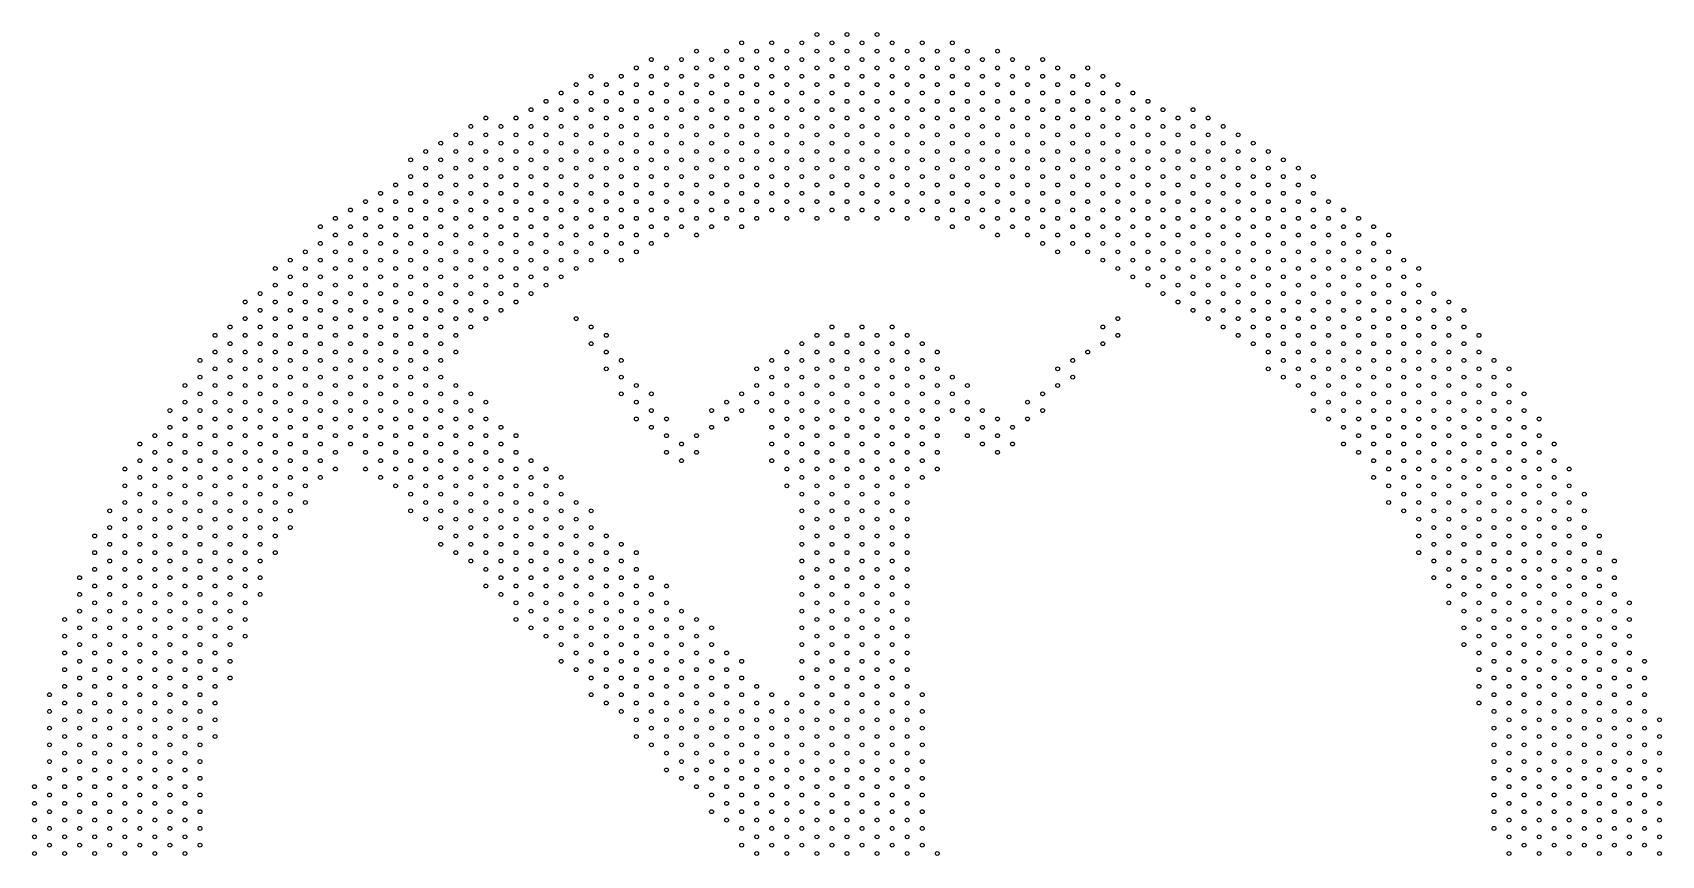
# Model space of a CAD drawing. Extents: x 29 to 876, y -869 to -14.
# Drawn here: x 29 to 876, y -443 to -14 of the extents above; entities that cross this region are included whole.
import ezdxf

# ---------------------------------------------------------------- set-up
doc = ezdxf.new("R2010")
doc.units = 0

msp = doc.modelspace()

# ---------------------------------------------------------------- linework, layer by layer
for centre in [(436.95, -15.45), (452.61, -15.45), (468.27, -15.45), (374.31, -24.15), (389.97, -24.15), (397.8, -19.8), (405.63, -24.15), (413.46, -19.8), (421.29, -24.15), (429.12, -19.8), (436.95, -24.15), (444.78, -19.8), (452.61, -24.15), (460.44, -19.8), (468.27, -24.15), (476.1, -19.8), (483.93, -24.15), (491.76, -19.8), (499.59, -24.15), (507.42, -19.8), (515.25, -24.15), (530.91, -24.15), (342.99, -32.85), (350.82, -28.5), (358.65, -32.85), (366.48, -28.5), (374.31, -32.85), (382.14, -28.5), (389.97, -32.85), (397.8, -28.5), (405.63, -32.85), (413.46, -28.5), (421.29, -32.85), (429.12, -28.5), (436.95, -32.85), (444.78, -28.5), (452.61, -32.85), (460.44, -28.5), (468.27, -32.85), (476.1, -28.5), (483.93, -32.85), (491.76, -28.5), (499.59, -32.85), (507.42, -28.5), (515.25, -32.85), (523.08, -28.5), (530.91, -32.85), (538.74, -28.5), (546.57, -32.85), (554.4, -28.5), (562.23, -32.85), (577.89, -32.85), (311.67, -41.55), (319.5, -37.2), (327.33, -41.55), (335.16, -37.2), (342.99, -41.55), (350.82, -37.2), (358.65, -41.55), (366.48, -37.2), (374.31, -41.55), (382.14, -37.2), (389.97, -41.55), (397.8, -37.2), (405.63, -41.55), (413.46, -37.2), (421.29, -41.55), (429.12, -37.2), (436.95, -41.55), (444.78, -37.2), (452.61, -41.55), (460.44, -37.2), (468.27, -41.55), (476.1, -37.2), (483.93, -41.55), (491.76, -37.2), (499.59, -41.55), (507.42, -37.2), (515.25, -41.55), (523.08, -37.2), (530.91, -41.55), (538.74, -37.2), (546.57, -41.55), (554.4, -37.2), (562.23, -41.55), (570.06, -37.2), (577.89, -41.55), (585.72, -37.2), (593.55, -41.55), (296.01, -50.25), (303.84, -45.9), (311.67, -50.25), (319.5, -45.9), (327.33, -50.25), (335.16, -45.9), (342.99, -50.25), (350.82, -45.9), (358.65, -50.25), (366.48, -45.9), (374.31, -50.25), (382.14, -45.9), (389.97, -50.25), (397.8, -45.9), (405.63, -50.25), (413.46, -45.9), (421.29, -50.25), (429.12, -45.9), (436.95, -50.25), (444.78, -45.9), (452.61, -50.25), (460.44, -45.9), (468.27, -50.25), (476.1, -45.9), (483.93, -50.25), (491.76, -45.9), (499.59, -50.25), (507.42, -45.9), (515.25, -50.25), (523.08, -45.9), (530.91, -50.25), (538.74, -45.9), (546.57, -50.25), (554.4, -45.9), (562.23, -50.25), (570.06, -45.9), (577.89, -50.25), (585.72, -45.9), (593.55, -50.25), (601.38, -45.9), (609.21, -50.25), (264.69, -58.95), (280.35, -58.95), (288.18, -54.6), (296.01, -58.95), (303.84, -54.6), (311.67, -58.95), (319.5, -54.6), (327.33, -58.95), (335.16, -54.6), (342.99, -58.95), (350.82, -54.6), (358.65, -58.95), (366.48, -54.6), (374.31, -58.95), (382.14, -54.6), (389.97, -58.95), (397.8, -54.6), (405.63, -58.95), (413.46, -54.6), (421.29, -58.95), (429.12, -54.6), (436.95, -58.95), (444.78, -54.6), (452.61, -58.95), (460.44, -54.6), (468.27, -58.95), (476.1, -54.6), (483.93, -58.95), (491.76, -54.6), (499.59, -58.95), (507.42, -54.6), (515.25, -58.95), (523.08, -54.6), (530.91, -58.95), (538.74, -54.6), (546.57, -58.95), (554.4, -54.6), (562.23, -58.95), (570.06, -54.6), (577.89, -58.95), (585.72, -54.6), (593.55, -58.95), (601.38, -54.6), (609.21, -58.95), (617.04, -54.6), (624.87, -58.95), (632.7, -54.6), (640.53, -58.95), (249.03, -67.65), (256.86, -63.3), (264.69, -67.65), (272.52, -63.3), (280.35, -67.65), (288.18, -63.3), (296.01, -67.65), (303.84, -63.3), (311.67, -67.65), (319.5, -63.3), (327.33, -67.65), (335.16, -63.3), (342.99, -67.65), (350.82, -63.3), (358.65, -67.65), (366.48, -63.3), (374.31, -67.65), (382.14, -63.3), (389.97, -67.65), (397.8, -63.3), (405.63, -67.65), (413.46, -63.3), (421.29, -67.65), (429.12, -63.3), (436.95, -67.65), (444.78, -63.3), (452.61, -67.65), (460.44, -63.3), (468.27, -67.65), (476.1, -63.3), (483.93, -67.65), (491.76, -63.3), (499.59, -67.65), (507.42, -63.3), (515.25, -67.65), (523.08, -63.3), (530.91, -67.65), (538.74, -63.3), (546.57, -67.65), (554.4, -63.3), (562.23, -67.65), (570.06, -63.3), (577.89, -67.65), (585.72, -63.3), (593.55, -67.65), (601.38, -63.3), (609.21, -67.65), (617.04, -63.3), (624.87, -67.65), (632.7, -63.3), (640.53, -67.65), (648.36, -63.3), (656.19, -67.65), (233.37, -76.35), (241.2, -72), (249.03, -76.35), (256.86, -72), (264.69, -76.35), (272.52, -72), (280.35, -76.35), (288.18, -72), (296.01, -76.35), (303.84, -72), (311.67, -76.35), (319.5, -72), (327.33, -76.35), (335.16, -72), (342.99, -76.35), (350.82, -72), (358.65, -76.35), (366.48, -72), (374.31, -76.35), (382.14, -72), (389.97, -76.35), (397.8, -72), (405.63, -76.35), (413.46, -72), (421.29, -76.35), (429.12, -72), (436.95, -76.35), (444.78, -72), (452.61, -76.35), (460.44, -72), (468.27, -76.35), (476.1, -72), (483.93, -76.35), (491.76, -72), (499.59, -76.35), (507.42, -72), (515.25, -76.35), (523.08, -72), (530.91, -76.35), (538.74, -72), (546.57, -76.35), (554.4, -72), (562.23, -76.35), (570.06, -72), (577.89, -76.35), (585.72, -72), (593.55, -76.35), (601.38, -72), (609.21, -76.35), (617.04, -72), (624.87, -76.35), (632.7, -72), (640.53, -76.35), (648.36, -72), (656.19, -76.35), (664.02, -72), (671.85, -76.35), (225.54, -80.7), (233.37, -85.05), (241.2, -80.7), (249.03, -85.05), (256.86, -80.7), (264.69, -85.05), (272.52, -80.7), (280.35, -85.05), (288.18, -80.7), (296.01, -85.05), (303.84, -80.7), (311.67, -85.05), (319.5, -80.7), (327.33, -85.05), (335.16, -80.7), (342.99, -85.05), (350.82, -80.7), (358.65, -85.05), (366.48, -80.7), (374.31, -85.05), (382.14, -80.7), (389.97, -85.05), (397.8, -80.7), (405.63, -85.05), (413.46, -80.7), (421.29, -85.05), (429.12, -80.7), (436.95, -85.05), (444.78, -80.7), (452.61, -85.05), (460.44, -80.7), (468.27, -85.05), (476.1, -80.7), (483.93, -85.05), (491.76, -80.7), (499.59, -85.05), (507.42, -80.7), (515.25, -85.05), (523.08, -80.7), (530.91, -85.05), (538.74, -80.7), (546.57, -85.05), (554.4, -80.7), (562.23, -85.05), (570.06, -80.7), (577.89, -85.05), (585.72, -80.7), (593.55, -85.05), (601.38, -80.7), (609.21, -85.05), (617.04, -80.7), (624.87, -85.05), (632.7, -80.7), (640.53, -85.05), (648.36, -80.7), (656.19, -85.05), (664.02, -80.7), (671.85, -85.05), (679.68, -80.7), (687.51, -85.05), (217.71, -93.75), (225.54, -89.4), (233.37, -93.75), (241.2, -89.4), (249.03, -93.75), (256.86, -89.4), (264.69, -93.75), (272.52, -89.4), (280.35, -93.75), (288.18, -89.4), (296.01, -93.75), (303.84, -89.4), (311.67, -93.75), (319.5, -89.4), (327.33, -93.75), (335.16, -89.4), (342.99, -93.75), (350.82, -89.4), (358.65, -93.75), (366.48, -89.4), (374.31, -93.75), (382.14, -89.4), (389.97, -93.75), (397.8, -89.4), (405.63, -93.75), (413.46, -89.4), (421.29, -93.75), (429.12, -89.4), (436.95, -93.75), (444.78, -89.4), (452.61, -93.75), (460.44, -89.4), (468.27, -93.75), (476.1, -89.4), (483.93, -93.75), (491.76, -89.4), (499.59, -93.75), (507.42, -89.4), (515.25, -93.75), (523.08, -89.4), (530.91, -93.75), (538.74, -89.4), (546.57, -93.75), (554.4, -89.4), (562.23, -93.75), (570.06, -89.4), (577.89, -93.75), (585.72, -89.4), (593.55, -93.75), (601.38, -89.4), (609.21, -93.75), (617.04, -89.4), (624.87, -93.75), (632.7, -89.4), (640.53, -93.75), (648.36, -89.4), (656.19, -93.75), (664.02, -89.4), (671.85, -93.75), (679.68, -89.4), (687.51, -93.75), (695.34, -89.4), (202.05, -102.45), (209.88, -98.1), (217.71, -102.45), (225.54, -98.1), (233.37, -102.45), (241.2, -98.1), (249.03, -102.45), (256.86, -98.1), (264.69, -102.45), (272.52, -98.1), (280.35, -102.45), (288.18, -98.1), (296.01, -102.45), (303.84, -98.1), (311.67, -102.45), (319.5, -98.1), (327.33, -102.45), (335.16, -98.1), (342.99, -102.45), (350.82, -98.1), (358.65, -102.45), (366.48, -98.1), (374.31, -102.45), (382.14, -98.1), (389.97, -102.45), (397.8, -98.1), (405.63, -102.45), (413.46, -98.1), (421.29, -102.45), (429.12, -98.1), (436.95, -102.45), (444.78, -98.1), (452.61, -102.45), (460.44, -98.1), (468.27, -102.45), (476.1, -98.1), (483.93, -102.45), (491.76, -98.1), (499.59, -102.45), (507.42, -98.1), (515.25, -102.45), (523.08, -98.1), (530.91, -102.45), (538.74, -98.1), (546.57, -102.45), (554.4, -98.1), (562.23, -102.45), (570.06, -98.1), (577.89, -102.45), (585.72, -98.1), (593.55, -102.45), (601.38, -98.1), (609.21, -102.45), (617.04, -98.1), (624.87, -102.45), (632.7, -98.1), (640.53, -102.45), (648.36, -98.1), (656.19, -102.45), (664.02, -98.1), (671.85, -102.45), (679.68, -98.1), (687.51, -102.45), (695.34, -98.1), (703.17, -102.45), (186.39, -111.15), (194.22, -106.8), (202.05, -111.15), (209.88, -106.8), (217.71, -111.15), (225.54, -106.8), (233.37, -111.15), (241.2, -106.8), (249.03, -111.15), (256.86, -106.8), (264.69, -111.15), (272.52, -106.8), (280.35, -111.15), (288.18, -106.8), (296.01, -111.15), (303.84, -106.8), (311.67, -111.15), (319.5, -106.8), (327.33, -111.15), (335.16, -106.8), (342.99, -111.15), (350.82, -106.8), (358.65, -111.15), (366.48, -106.8), (374.31, -111.15), (382.14, -106.8), (389.97, -111.15), (397.8, -106.8), (405.63, -111.15), (413.46, -106.8), (421.29, -111.15), (429.12, -106.8), (436.95, -111.15), (444.78, -106.8), (452.61, -111.15), (460.44, -106.8), (468.27, -111.15), (476.1, -106.8), (483.93, -111.15), (491.76, -106.8), (499.59, -111.15), (507.42, -106.8), (515.25, -111.15), (523.08, -106.8), (530.91, -111.15), (538.74, -106.8), (546.57, -111.15), (554.4, -106.8), (562.23, -111.15), (570.06, -106.8), (577.89, -111.15), (585.72, -106.8), (593.55, -111.15), (601.38, -106.8), (609.21, -111.15), (617.04, -106.8), (624.87, -111.15), (632.7, -106.8), (640.53, -111.15), (648.36, -106.8), (656.19, -111.15), (664.02, -106.8), (671.85, -111.15), (679.68, -106.8), (687.51, -111.15), (695.34, -106.8), (703.17, -111.15), (711, -106.8), (718.83, -111.15), (178.56, -115.5), (194.22, -115.5), (209.88, -115.5), (225.54, -115.5), (241.2, -115.5), (256.86, -115.5), (272.52, -115.5), (288.18, -115.5), (303.84, -115.5), (319.5, -115.5), (335.16, -115.5), (350.82, -115.5), (366.48, -115.5), (382.14, -115.5), (397.8, -115.5), (507.42, -115.5), (523.08, -115.5), (538.74, -115.5), (554.4, -115.5), (570.06, -115.5), (585.72, -115.5), (601.38, -115.5), (617.04, -115.5), (632.7, -115.5), (648.36, -115.5), (664.02, -115.5), (679.68, -115.5), (695.34, -115.5), (711, -115.5), (726.66, -115.5), (178.56, -124.2), (186.39, -119.85), (194.22, -124.2), (202.05, -119.85), (209.88, -124.2), (217.71, -119.85), (225.54, -124.2), (233.37, -119.85), (241.2, -124.2), (249.03, -119.85), (256.86, -124.2), (264.69, -119.85), (272.52, -124.2), (280.35, -119.85), (288.18, -124.2), (296.01, -119.85), (303.84, -124.2), (311.67, -119.85), (319.5, -124.2), (327.33, -119.85), (335.16, -124.2), (342.99, -119.85), (350.82, -124.2), (358.65, -119.85), (374.31, -119.85), (530.91, -119.85), (546.57, -119.85), (554.4, -124.2), (562.23, -119.85), (570.06, -124.2), (577.89, -119.85), (585.72, -124.2), (593.55, -119.85), (601.38, -124.2), (609.21, -119.85), (617.04, -124.2), (624.87, -119.85), (632.7, -124.2), (640.53, -119.85), (648.36, -124.2), (656.19, -119.85), (664.02, -124.2), (671.85, -119.85), (679.68, -124.2), (687.51, -119.85), (695.34, -124.2), (703.17, -119.85), (711, -124.2), (718.83, -119.85), (726.66, -124.2), (734.49, -119.85), (162.9, -132.9), (170.73, -128.55), (178.56, -132.9), (186.39, -128.55), (194.22, -132.9), (202.05, -128.55), (209.88, -132.9), (217.71, -128.55), (225.54, -132.9), (233.37, -128.55), (241.2, -132.9), (249.03, -128.55), (256.86, -132.9), (264.69, -128.55), (272.52, -132.9), (280.35, -128.55), (288.18, -132.9), (296.01, -128.55), (303.84, -132.9), (311.67, -128.55), (319.5, -132.9), (327.33, -128.55), (335.16, -132.9), (342.99, -128.55), (562.23, -128.55), (577.89, -128.55), (585.72, -132.9), (593.55, -128.55), (601.38, -132.9), (609.21, -128.55), (617.04, -132.9), (624.87, -128.55), (632.7, -132.9), (640.53, -128.55), (648.36, -132.9), (656.19, -128.55), (664.02, -132.9), (671.85, -128.55), (679.68, -132.9), (687.51, -128.55), (695.34, -132.9), (703.17, -128.55), (711, -132.9), (718.83, -128.55), (726.66, -132.9), (734.49, -128.55), (742.32, -132.9), (155.07, -137.25), (162.9, -141.6), (170.73, -137.25), (178.56, -141.6), (186.39, -137.25), (194.22, -141.6), (202.05, -137.25), (209.88, -141.6), (217.71, -137.25), (225.54, -141.6), (233.37, -137.25), (241.2, -141.6), (249.03, -137.25), (256.86, -141.6), (264.69, -137.25), (272.52, -141.6), (280.35, -137.25), (288.18, -141.6), (296.01, -137.25), (303.84, -141.6), (311.67, -137.25), (593.55, -137.25), (601.38, -141.6), (609.21, -137.25), (617.04, -141.6), (624.87, -137.25), (632.7, -141.6), (640.53, -137.25), (648.36, -141.6), (656.19, -137.25), (664.02, -141.6), (671.85, -137.25), (679.68, -141.6), (687.51, -137.25), (695.34, -141.6), (703.17, -137.25), (711, -141.6), (718.83, -137.25), (726.66, -141.6), (734.49, -137.25), (742.32, -141.6), (750.15, -137.25), (147.24, -150.3), (155.07, -145.95), (162.9, -150.3), (170.73, -145.95), (178.56, -150.3), (186.39, -145.95), (194.22, -150.3), (202.05, -145.95), (209.88, -150.3), (217.71, -145.95), (225.54, -150.3), (233.37, -145.95), (241.2, -150.3), (249.03, -145.95), (256.86, -150.3), (264.69, -145.95), (272.52, -150.3), (280.35, -145.95), (288.18, -150.3), (296.01, -145.95), (609.21, -145.95), (617.04, -150.3), (624.87, -145.95), (632.7, -150.3), (640.53, -145.95), (648.36, -150.3), (656.19, -145.95), (664.02, -150.3), (671.85, -145.95), (679.68, -150.3), (687.51, -145.95), (695.34, -150.3), (703.17, -145.95), (711, -150.3), (718.83, -145.95), (726.66, -150.3), (734.49, -145.95), (742.32, -150.3), (750.15, -145.95), (757.98, -150.3), (139.41, -154.65), (147.24, -159), (155.07, -154.65), (162.9, -159), (170.73, -154.65), (178.56, -159), (186.39, -154.65), (194.22, -159), (202.05, -154.65), (209.88, -159), (217.71, -154.65), (225.54, -159), (233.37, -154.65), (241.2, -159), (249.03, -154.65), (256.86, -159), (264.69, -154.65), (272.52, -159), (280.35, -154.65), (624.87, -154.65), (632.7, -159), (640.53, -154.65), (648.36, -159), (656.19, -154.65), (664.02, -159), (671.85, -154.65), (679.68, -159), (687.51, -154.65), (695.34, -159), (703.17, -154.65), (711, -159), (718.83, -154.65), (726.66, -159), (734.49, -154.65), (742.32, -159), (750.15, -154.65), (757.98, -159), (765.81, -154.65), (773.64, -159), (131.58, -167.7), (139.41, -163.35), (147.24, -167.7), (155.07, -163.35), (162.9, -167.7), (170.73, -163.35), (178.56, -167.7), (186.39, -163.35), (194.22, -167.7), (202.05, -163.35), (209.88, -167.7), (217.71, -163.35), (225.54, -167.7), (233.37, -163.35), (241.2, -167.7), (249.03, -163.35), (256.86, -167.7), (264.69, -163.35), (311.67, -163.35), (319.5, -167.7), (444.78, -167.7), (460.44, -167.7), (476.1, -167.7), (585.72, -167.7), (593.55, -163.35), (640.53, -163.35), (648.36, -167.7), (656.19, -163.35), (664.02, -167.7), (671.85, -163.35), (679.68, -167.7), (687.51, -163.35), (695.34, -167.7), (703.17, -163.35), (711, -167.7), (718.83, -163.35), (726.66, -167.7), (734.49, -163.35), (742.32, -167.7), (750.15, -163.35), (757.98, -167.7), (765.81, -163.35), (773.64, -167.7), (123.75, -172.05), (131.58, -176.4), (139.41, -172.05), (147.24, -176.4), (155.07, -172.05), (162.9, -176.4), (170.73, -172.05), (178.56, -176.4), (186.39, -172.05), (194.22, -176.4), (202.05, -172.05), (209.88, -176.4), (217.71, -172.05), (225.54, -176.4), (233.37, -172.05), (241.2, -176.4), (249.03, -172.05), (319.5, -176.4), (327.33, -172.05), (429.12, -176.4), (436.95, -172.05), (444.78, -176.4), (452.61, -172.05), (460.44, -176.4), (468.27, -172.05), (476.1, -176.4), (483.93, -172.05), (491.76, -176.4), (585.72, -176.4), (593.55, -172.05), (656.19, -172.05), (664.02, -176.4), (671.85, -172.05), (679.68, -176.4), (687.51, -172.05), (695.34, -176.4), (703.17, -172.05), (711, -176.4), (718.83, -172.05), (726.66, -176.4), (734.49, -172.05), (742.32, -176.4), (750.15, -172.05), (757.98, -176.4), (765.81, -172.05), (773.64, -176.4), (781.47, -172.05), (115.92, -185.1), (123.75, -180.75), (131.58, -185.1), (139.41, -180.75), (147.24, -185.1), (155.07, -180.75), (162.9, -185.1), (170.73, -180.75), (178.56, -185.1), (186.39, -180.75), (194.22, -185.1), (202.05, -180.75), (209.88, -185.1), (217.71, -180.75), (225.54, -185.1), (233.37, -180.75), (241.2, -185.1), (249.03, -180.75), (327.33, -180.75), (335.16, -185.1), (413.46, -185.1), (421.29, -180.75), (429.12, -185.1), (436.95, -180.75), (444.78, -185.1), (452.61, -180.75), (460.44, -185.1), (468.27, -180.75), (476.1, -185.1), (483.93, -180.75), (491.76, -185.1), (499.59, -180.75), (570.06, -185.1), (577.89, -180.75), (671.85, -180.75), (679.68, -185.1), (687.51, -180.75), (695.34, -185.1), (703.17, -180.75), (711, -185.1), (718.83, -180.75), (726.66, -185.1), (734.49, -180.75), (742.32, -185.1), (750.15, -180.75), (757.98, -185.1), (765.81, -180.75), (773.64, -185.1), (781.47, -180.75), (789.3, -185.1), (115.92, -193.8), (123.75, -189.45), (131.58, -193.8), (139.41, -189.45), (147.24, -193.8), (155.07, -189.45), (162.9, -193.8), (170.73, -189.45), (178.56, -193.8), (186.39, -189.45), (194.22, -193.8), (202.05, -189.45), (209.88, -193.8), (217.71, -189.45), (225.54, -193.8), (233.37, -189.45), (241.2, -193.8), (327.33, -189.45), (335.16, -193.8), (405.63, -189.45), (413.46, -193.8), (421.29, -189.45), (429.12, -193.8), (436.95, -189.45), (444.78, -193.8), (452.61, -189.45), (460.44, -193.8), (468.27, -189.45), (476.1, -193.8), (483.93, -189.45), (491.76, -193.8), (499.59, -189.45), (507.42, -193.8), (562.23, -189.45), (570.06, -193.8), (671.85, -189.45), (679.68, -193.8), (687.51, -189.45), (695.34, -193.8), (703.17, -189.45), (711, -193.8), (718.83, -189.45), (726.66, -193.8), (734.49, -189.45), (742.32, -193.8), (750.15, -189.45), (757.98, -193.8), (765.81, -189.45), (773.64, -193.8), (781.47, -189.45), (789.3, -193.8), (797.13, -189.45), (108.09, -198.15), (115.92, -202.5), (123.75, -198.15), (131.58, -202.5), (139.41, -198.15), (147.24, -202.5), (155.07, -198.15), (162.9, -202.5), (170.73, -198.15), (178.56, -202.5), (186.39, -198.15), (194.22, -202.5), (202.05, -198.15), (209.88, -202.5), (217.71, -198.15), (225.54, -202.5), (233.37, -198.15), (241.2, -202.5), (249.03, -198.15), (256.86, -202.5), (335.16, -202.5), (342.99, -198.15), (350.82, -202.5), (397.8, -202.5), (405.63, -198.15), (413.46, -202.5), (421.29, -198.15), (429.12, -202.5), (436.95, -198.15), (444.78, -202.5), (452.61, -198.15), (460.44, -202.5), (468.27, -198.15), (476.1, -202.5), (483.93, -198.15), (491.76, -202.5), (499.59, -198.15), (507.42, -202.5), (515.25, -198.15), (554.4, -202.5), (562.23, -198.15), (687.51, -198.15), (695.34, -202.5), (703.17, -198.15), (711, -202.5), (718.83, -198.15), (726.66, -202.5), (734.49, -198.15), (742.32, -202.5), (750.15, -198.15), (757.98, -202.5), (765.81, -198.15), (773.64, -202.5), (781.47, -198.15), (789.3, -202.5), (797.13, -198.15), (804.96, -202.5), (100.26, -211.2), (108.09, -206.85), (115.92, -211.2), (123.75, -206.85), (131.58, -211.2), (139.41, -206.85), (147.24, -211.2), (155.07, -206.85), (162.9, -211.2), (170.73, -206.85), (178.56, -211.2), (186.39, -206.85), (194.22, -211.2), (202.05, -206.85), (209.88, -211.2), (217.71, -206.85), (225.54, -211.2), (233.37, -206.85), (241.2, -211.2), (249.03, -206.85), (256.86, -211.2), (264.69, -206.85), (342.99, -206.85), (350.82, -211.2), (382.14, -211.2), (389.97, -206.85), (397.8, -211.2), (405.63, -206.85), (413.46, -211.2), (421.29, -206.85), (429.12, -211.2), (436.95, -206.85), (444.78, -211.2), (452.61, -206.85), (460.44, -211.2), (468.27, -206.85), (476.1, -211.2), (483.93, -206.85), (491.76, -211.2), (499.59, -206.85), (507.42, -211.2), (515.25, -206.85), (523.08, -211.2), (546.57, -206.85), (554.4, -211.2), (695.34, -211.2), (703.17, -206.85), (711, -211.2), (718.83, -206.85), (726.66, -211.2), (734.49, -206.85), (742.32, -211.2), (750.15, -206.85), (757.98, -211.2), (765.81, -206.85), (773.64, -211.2), (781.47, -206.85), (789.3, -211.2), (797.13, -206.85), (804.96, -211.2), (100.26, -219.9), (108.09, -215.55), (115.92, -219.9), (123.75, -215.55), (131.58, -219.9), (139.41, -215.55), (147.24, -219.9), (155.07, -215.55), (162.9, -219.9), (170.73, -215.55), (178.56, -219.9), (186.39, -215.55), (194.22, -219.9), (202.05, -215.55), (209.88, -219.9), (217.71, -215.55), (225.54, -219.9), (233.37, -215.55), (241.2, -219.9), (249.03, -215.55), (256.86, -219.9), (264.69, -215.55), (272.52, -219.9), (342.99, -215.55), (350.82, -219.9), (358.65, -215.55), (382.14, -219.9), (389.97, -215.55), (413.46, -219.9), (421.29, -215.55), (429.12, -219.9), (436.95, -215.55), (444.78, -219.9), (452.61, -215.55), (460.44, -219.9), (468.27, -215.55), (476.1, -219.9), (483.93, -215.55), (491.76, -219.9), (499.59, -215.55), (515.25, -215.55), (523.08, -219.9), (530.91, -215.55), (538.74, -219.9), (546.57, -215.55), (703.17, -215.55), (711, -219.9), (718.83, -215.55), (726.66, -219.9), (734.49, -215.55), (742.32, -219.9), (750.15, -215.55), (757.98, -219.9), (765.81, -215.55), (773.64, -219.9), (781.47, -215.55), (789.3, -219.9), (797.13, -215.55), (804.96, -219.9), (812.79, -215.55), (84.6, -228.6), (92.43, -224.25), (100.26, -228.6), (108.09, -224.25), (115.92, -228.6), (123.75, -224.25), (131.58, -228.6), (139.41, -224.25), (147.24, -228.6), (155.07, -224.25), (162.9, -228.6), (170.73, -224.25), (178.56, -228.6), (186.39, -224.25), (194.22, -228.6), (202.05, -224.25), (209.88, -228.6), (217.71, -224.25), (225.54, -228.6), (233.37, -224.25), (241.2, -228.6), (249.03, -224.25), (256.86, -228.6), (264.69, -224.25), (272.52, -228.6), (280.35, -224.25), (358.65, -224.25), (366.48, -228.6), (374.31, -224.25), (413.46, -228.6), (421.29, -224.25), (429.12, -228.6), (436.95, -224.25), (444.78, -228.6), (452.61, -224.25), (460.44, -228.6), (468.27, -224.25), (476.1, -228.6), (483.93, -224.25), (491.76, -228.6), (499.59, -224.25), (515.25, -224.25), (523.08, -228.6), (530.91, -224.25), (538.74, -228.6), (711, -228.6), (718.83, -224.25), (726.66, -228.6), (734.49, -224.25), (742.32, -228.6), (750.15, -224.25), (757.98, -228.6), (765.81, -224.25), (773.64, -228.6), (781.47, -224.25), (789.3, -228.6), (797.13, -224.25), (804.96, -228.6), (812.79, -224.25), (820.62, -228.6), (84.6, -237.3), (92.43, -232.95), (100.26, -237.3), (108.09, -232.95), (115.92, -237.3), (123.75, -232.95), (131.58, -237.3), (139.41, -232.95), (147.24, -237.3), (155.07, -232.95), (162.9, -237.3), (170.73, -232.95), (178.56, -237.3), (186.39, -232.95), (202.05, -232.95), (209.88, -237.3), (217.71, -232.95), (225.54, -237.3), (233.37, -232.95), (241.2, -237.3), (249.03, -232.95), (256.86, -237.3), (264.69, -232.95), (272.52, -237.3), (280.35, -232.95), (288.18, -237.3), (358.65, -232.95), (366.48, -237.3), (374.31, -232.95), (413.46, -237.3), (421.29, -232.95), (429.12, -237.3), (436.95, -232.95), (444.78, -237.3), (452.61, -232.95), (460.44, -237.3), (468.27, -232.95), (476.1, -237.3), (483.93, -232.95), (491.76, -237.3), (499.59, -232.95), (530.91, -232.95), (718.83, -232.95), (726.66, -237.3), (734.49, -232.95), (742.32, -237.3), (750.15, -232.95), (757.98, -237.3), (765.81, -232.95), (773.64, -237.3), (781.47, -232.95), (789.3, -237.3), (797.13, -232.95), (804.96, -237.3), (812.79, -232.95), (820.62, -237.3), (76.77, -241.65), (84.6, -246), (92.43, -241.65), (100.26, -246), (108.09, -241.65), (115.92, -246), (123.75, -241.65), (131.58, -246), (139.41, -241.65), (147.24, -246), (155.07, -241.65), (162.9, -246), (170.73, -241.65), (178.56, -246), (186.39, -241.65), (202.05, -241.65), (209.88, -246), (217.71, -241.65), (225.54, -246), (233.37, -241.65), (241.2, -246), (249.03, -241.65), (256.86, -246), (264.69, -241.65), (272.52, -246), (280.35, -241.65), (288.18, -246), (296.01, -241.65), (303.84, -246), (421.29, -241.65), (429.12, -246), (436.95, -241.65), (444.78, -246), (452.61, -241.65), (460.44, -246), (468.27, -241.65), (476.1, -246), (483.93, -241.65), (491.76, -246), (499.59, -241.65), (726.66, -246), (734.49, -241.65), (742.32, -246), (750.15, -241.65), (757.98, -246), (765.81, -241.65), (773.64, -246), (781.47, -241.65), (789.3, -246), (797.13, -241.65), (804.96, -246), (812.79, -241.65), (820.62, -246), (828.45, -241.65), (76.77, -250.35), (84.6, -254.7), (92.43, -250.35), (100.26, -254.7), (108.09, -250.35), (115.92, -254.7), (123.75, -250.35), (131.58, -254.7), (139.41, -250.35), (147.24, -254.7), (155.07, -250.35), (162.9, -254.7), (170.73, -250.35), (217.71, -250.35), (225.54, -254.7), (233.37, -250.35), (241.2, -254.7), (249.03, -250.35), (256.86, -254.7), (264.69, -250.35), (272.52, -254.7), (280.35, -250.35), (288.18, -254.7), (296.01, -250.35), (303.84, -254.7), (421.29, -250.35), (429.12, -254.7), (436.95, -250.35), (444.78, -254.7), (452.61, -250.35), (460.44, -254.7), (468.27, -250.35), (476.1, -254.7), (483.93, -250.35), (734.49, -250.35), (742.32, -254.7), (750.15, -250.35), (757.98, -254.7), (765.81, -250.35), (773.64, -254.7), (781.47, -250.35), (789.3, -254.7), (797.13, -250.35), (804.96, -254.7), (812.79, -250.35), (820.62, -254.7), (828.45, -250.35), (836.28, -254.7), (68.94, -263.4), (76.77, -259.05), (84.6, -263.4), (92.43, -259.05), (100.26, -263.4), (108.09, -259.05), (115.92, -263.4), (123.75, -259.05), (131.58, -263.4), (139.41, -259.05), (147.24, -263.4), (155.07, -259.05), (162.9, -263.4), (170.73, -259.05), (225.54, -263.4), (233.37, -259.05), (241.2, -263.4), (249.03, -259.05), (256.86, -263.4), (264.69, -259.05), (272.52, -263.4), (280.35, -259.05), (288.18, -263.4), (296.01, -259.05), (303.84, -263.4), (311.67, -259.05), (319.5, -263.4), (429.12, -263.4), (436.95, -259.05), (444.78, -263.4), (452.61, -259.05), (460.44, -263.4), (468.27, -259.05), (476.1, -263.4), (483.93, -259.05), (734.49, -259.05), (742.32, -263.4), (750.15, -259.05), (757.98, -263.4), (765.81, -259.05), (773.64, -263.4), (781.47, -259.05), (789.3, -263.4), (797.13, -259.05), (804.96, -263.4), (812.79, -259.05), (820.62, -263.4), (828.45, -259.05), (836.28, -263.4), (68.94, -272.1), (76.77, -267.75), (84.6, -272.1), (92.43, -267.75), (100.26, -272.1), (108.09, -267.75), (115.92, -272.1), (123.75, -267.75), (131.58, -272.1), (139.41, -267.75), (147.24, -272.1), (155.07, -267.75), (162.9, -272.1), (233.37, -267.75), (241.2, -272.1), (249.03, -267.75), (256.86, -272.1), (264.69, -267.75), (272.52, -272.1), (280.35, -267.75), (288.18, -272.1), (296.01, -267.75), (303.84, -272.1), (311.67, -267.75), (319.5, -272.1), (429.12, -272.1), (436.95, -267.75), (444.78, -272.1), (452.61, -267.75), (460.44, -272.1), (468.27, -267.75), (476.1, -272.1), (483.93, -267.75), (750.15, -267.75), (757.98, -272.1), (765.81, -267.75), (773.64, -272.1), (781.47, -267.75), (789.3, -272.1), (797.13, -267.75), (804.96, -272.1), (812.79, -267.75), (820.62, -272.1), (828.45, -267.75), (836.28, -272.1), (61.11, -276.45), (76.77, -276.45), (92.43, -276.45), (108.09, -276.45), (123.75, -276.45), (139.41, -276.45), (155.07, -276.45), (249.03, -276.45), (264.69, -276.45), (280.35, -276.45), (296.01, -276.45), (311.67, -276.45), (327.33, -276.45), (436.95, -276.45), (452.61, -276.45), (468.27, -276.45), (483.93, -276.45), (750.15, -276.45), (765.81, -276.45), (781.47, -276.45), (797.13, -276.45), (812.79, -276.45), (828.45, -276.45), (844.11, -276.45), (61.11, -285.15), (68.94, -280.8), (76.77, -285.15), (84.6, -280.8), (92.43, -285.15), (100.26, -280.8), (108.09, -285.15), (115.92, -280.8), (123.75, -285.15), (131.58, -280.8), (139.41, -285.15), (147.24, -280.8), (155.07, -285.15), (241.2, -280.8), (249.03, -285.15), (256.86, -280.8), (264.69, -285.15), (272.52, -280.8), (280.35, -285.15), (288.18, -280.8), (296.01, -285.15), (303.84, -280.8), (311.67, -285.15), (319.5, -280.8), (327.33, -285.15), (335.16, -280.8), (342.99, -285.15), (429.12, -280.8), (436.95, -285.15), (444.78, -280.8), (452.61, -285.15), (460.44, -280.8), (468.27, -285.15), (476.1, -280.8), (483.93, -285.15), (750.15, -285.15), (757.98, -280.8), (765.81, -285.15), (773.64, -280.8), (781.47, -285.15), (789.3, -280.8), (797.13, -285.15), (804.96, -280.8), (812.79, -285.15), (820.62, -280.8), (828.45, -285.15), (836.28, -280.8), (844.11, -285.15), (61.11, -293.85), (68.94, -289.5), (76.77, -293.85), (84.6, -289.5), (92.43, -293.85), (100.26, -289.5), (108.09, -293.85), (115.92, -289.5), (123.75, -293.85), (131.58, -289.5), (139.41, -293.85), (147.24, -289.5), (256.86, -289.5), (264.69, -293.85), (272.52, -289.5), (280.35, -293.85), (288.18, -289.5), (296.01, -293.85), (303.84, -289.5), (311.67, -293.85), (319.5, -289.5), (327.33, -293.85), (335.16, -289.5), (342.99, -293.85), (429.12, -289.5), (436.95, -293.85), (444.78, -289.5), (452.61, -293.85), (460.44, -289.5), (468.27, -293.85), (476.1, -289.5), (483.93, -293.85), (757.98, -289.5), (765.81, -293.85), (773.64, -289.5), (781.47, -293.85), (789.3, -289.5), (797.13, -293.85), (804.96, -289.5), (812.79, -293.85), (820.62, -289.5), (828.45, -293.85), (836.28, -289.5), (844.11, -293.85), (851.94, -289.5), (53.28, -298.2), (61.11, -302.55), (68.94, -298.2), (76.77, -302.55), (84.6, -298.2), (92.43, -302.55), (100.26, -298.2), (108.09, -302.55), (115.92, -298.2), (123.75, -302.55), (131.58, -298.2), (139.41, -302.55), (147.24, -298.2), (264.69, -302.55), (272.52, -298.2), (280.35, -302.55), (288.18, -298.2), (296.01, -302.55), (303.84, -298.2), (311.67, -302.55), (319.5, -298.2), (327.33, -302.55), (335.16, -298.2), (342.99, -302.55), (350.82, -298.2), (358.65, -302.55), (429.12, -298.2), (436.95, -302.55), (444.78, -298.2), (452.61, -302.55), (460.44, -298.2), (468.27, -302.55), (476.1, -298.2), (483.93, -302.55), (757.98, -298.2), (765.81, -302.55), (773.64, -298.2), (781.47, -302.55), (789.3, -298.2), (797.13, -302.55), (804.96, -298.2), (812.79, -302.55), (820.62, -298.2), (828.45, -302.55), (836.28, -298.2), (844.11, -302.55), (851.94, -298.2), (53.28, -306.9), (61.11, -311.25), (68.94, -306.9), (76.77, -311.25), (84.6, -306.9), (92.43, -311.25), (100.26, -306.9), (108.09, -311.25), (115.92, -306.9), (123.75, -311.25), (131.58, -306.9), (139.41, -311.25), (147.24, -306.9), (272.52, -306.9), (280.35, -311.25), (288.18, -306.9), (296.01, -311.25), (303.84, -306.9), (311.67, -311.25), (319.5, -306.9), (327.33, -311.25), (335.16, -306.9), (342.99, -311.25), (350.82, -306.9), (358.65, -311.25), (429.12, -306.9), (436.95, -311.25), (444.78, -306.9), (452.61, -311.25), (460.44, -306.9), (468.27, -311.25), (476.1, -306.9), (483.93, -311.25), (765.81, -311.25), (773.64, -306.9), (781.47, -311.25), (789.3, -306.9), (797.13, -311.25), (804.96, -306.9), (812.79, -311.25), (820.62, -306.9), (828.45, -311.25), (836.28, -306.9), (844.11, -311.25), (851.94, -306.9), (859.77, -311.25), (45.45, -319.95), (53.28, -315.6), (61.11, -319.95), (68.94, -315.6), (76.77, -319.95), (84.6, -315.6), (92.43, -319.95), (100.26, -315.6), (108.09, -319.95), (115.92, -315.6), (123.75, -319.95), (131.58, -315.6), (139.41, -319.95), (280.35, -319.95), (288.18, -315.6), (296.01, -319.95), (303.84, -315.6), (311.67, -319.95), (319.5, -315.6), (327.33, -319.95), (335.16, -315.6), (342.99, -319.95), (350.82, -315.6), (358.65, -319.95), (366.48, -315.6), (374.31, -319.95), (429.12, -315.6), (436.95, -319.95), (444.78, -315.6), (452.61, -319.95), (460.44, -315.6), (468.27, -319.95), (476.1, -315.6), (483.93, -319.95), (773.64, -315.6), (781.47, -319.95), (789.3, -315.6), (797.13, -319.95), (804.96, -315.6), (812.79, -319.95), (820.62, -315.6), (828.45, -319.95), (836.28, -315.6), (844.11, -319.95), (851.94, -315.6), (859.77, -319.95), (45.45, -328.65), (53.28, -324.3), (61.11, -328.65), (68.94, -324.3), (76.77, -328.65), (84.6, -324.3), (92.43, -328.65), (100.26, -324.3), (108.09, -328.65), (115.92, -324.3), (123.75, -328.65), (131.58, -324.3), (139.41, -328.65), (288.18, -324.3), (296.01, -328.65), (303.84, -324.3), (311.67, -328.65), (319.5, -324.3), (327.33, -328.65), (335.16, -324.3), (342.99, -328.65), (350.82, -324.3), (358.65, -328.65), (366.48, -324.3), (374.31, -328.65), (382.14, -324.3), (429.12, -324.3), (436.95, -328.65), (444.78, -324.3), (452.61, -328.65), (460.44, -324.3), (468.27, -328.65), (476.1, -324.3), (483.93, -328.65), (773.64, -324.3), (781.47, -328.65), (789.3, -324.3), (797.13, -328.65), (804.96, -324.3), (812.79, -328.65), (820.62, -324.3), (828.45, -328.65), (836.28, -324.3), (844.11, -328.65), (851.94, -324.3), (859.77, -328.65), (45.45, -337.35), (53.28, -333), (61.11, -337.35), (68.94, -333), (76.77, -337.35), (84.6, -333), (92.43, -337.35), (100.26, -333), (108.09, -337.35), (115.92, -333), (123.75, -337.35), (131.58, -333), (303.84, -333), (311.67, -337.35), (319.5, -333), (327.33, -337.35), (335.16, -333), (342.99, -337.35), (350.82, -333), (358.65, -337.35), (366.48, -333), (374.31, -337.35), (382.14, -333), (389.97, -337.35), (429.12, -333), (436.95, -337.35), (444.78, -333), (452.61, -337.35), (460.44, -333), (468.27, -337.35), (476.1, -333), (483.93, -337.35), (773.64, -333), (781.47, -337.35), (789.3, -333), (797.13, -337.35), (804.96, -333), (812.79, -337.35), (820.62, -333), (828.45, -337.35), (836.28, -333), (844.11, -337.35), (851.94, -333), (859.77, -337.35), (45.45, -346.05), (53.28, -341.7), (61.11, -346.05), (68.94, -341.7), (76.77, -346.05), (84.6, -341.7), (92.43, -346.05), (100.26, -341.7), (108.09, -346.05), (115.92, -341.7), (123.75, -346.05), (131.58, -341.7), (303.84, -341.7), (311.67, -346.05), (319.5, -341.7), (327.33, -346.05), (335.16, -341.7), (342.99, -346.05), (350.82, -341.7), (358.65, -346.05), (366.48, -341.7), (374.31, -346.05), (382.14, -341.7), (389.97, -346.05), (397.8, -341.7), (429.12, -341.7), (436.95, -346.05), (444.78, -341.7), (452.61, -346.05), (460.44, -341.7), (468.27, -346.05), (476.1, -341.7), (483.93, -346.05), (781.47, -346.05), (789.3, -341.7), (797.13, -346.05), (804.96, -341.7), (812.79, -346.05), (820.62, -341.7), (828.45, -346.05), (836.28, -341.7), (844.11, -346.05), (851.94, -341.7), (859.77, -346.05), (867.6, -341.7), (45.45, -354.75), (53.28, -350.4), (61.11, -354.75), (68.94, -350.4), (76.77, -354.75), (84.6, -350.4), (92.43, -354.75), (100.26, -350.4), (108.09, -354.75), (115.92, -350.4), (123.75, -354.75), (131.58, -350.4), (319.5, -350.4), (327.33, -354.75), (335.16, -350.4), (342.99, -354.75), (350.82, -350.4), (358.65, -354.75), (366.48, -350.4), (374.31, -354.75), (382.14, -350.4), (389.97, -354.75), (397.8, -350.4), (405.63, -354.75), (429.12, -350.4), (436.95, -354.75), (444.78, -350.4), (452.61, -354.75), (460.44, -350.4), (468.27, -354.75), (476.1, -350.4), (483.93, -354.75), (781.47, -354.75), (789.3, -350.4), (797.13, -354.75), (804.96, -350.4), (812.79, -354.75), (820.62, -350.4), (828.45, -354.75), (836.28, -350.4), (844.11, -354.75), (851.94, -350.4), (859.77, -354.75), (867.6, -350.4), (37.62, -359.1), (45.45, -363.45), (53.28, -359.1), (61.11, -363.45), (68.94, -359.1), (76.77, -363.45), (84.6, -359.1), (92.43, -363.45), (100.26, -359.1), (108.09, -363.45), (115.92, -359.1), (123.75, -363.45), (319.5, -359.1), (327.33, -363.45), (335.16, -359.1), (342.99, -363.45), (350.82, -359.1), (358.65, -363.45), (366.48, -359.1), (374.31, -363.45), (382.14, -359.1), (389.97, -363.45), (397.8, -359.1), (405.63, -363.45), (413.46, -359.1), (421.29, -363.45), (429.12, -359.1), (436.95, -363.45), (444.78, -359.1), (452.61, -363.45), (460.44, -359.1), (468.27, -363.45), (476.1, -359.1), (483.93, -363.45), (491.76, -359.1), (781.47, -363.45), (789.3, -359.1), (797.13, -363.45), (804.96, -359.1), (812.79, -363.45), (820.62, -359.1), (828.45, -363.45), (836.28, -359.1), (844.11, -363.45), (851.94, -359.1), (859.77, -363.45), (867.6, -359.1), (37.62, -367.8), (45.45, -372.15), (53.28, -367.8), (61.11, -372.15), (68.94, -367.8), (76.77, -372.15), (84.6, -367.8), (92.43, -372.15), (100.26, -367.8), (108.09, -372.15), (115.92, -367.8), (123.75, -372.15), (335.16, -367.8), (342.99, -372.15), (350.82, -367.8), (358.65, -372.15), (366.48, -367.8), (374.31, -372.15), (382.14, -367.8), (389.97, -372.15), (397.8, -367.8), (405.63, -372.15), (413.46, -367.8), (421.29, -372.15), (429.12, -367.8), (436.95, -372.15), (444.78, -367.8), (452.61, -372.15), (460.44, -367.8), (468.27, -372.15), (476.1, -367.8), (483.93, -372.15), (491.76, -367.8), (789.3, -367.8), (797.13, -372.15), (804.96, -367.8), (812.79, -372.15), (820.62, -367.8), (828.45, -372.15), (836.28, -367.8), (844.11, -372.15), (851.94, -367.8), (859.77, -372.15), (867.6, -367.8), (875.43, -372.15), (37.62, -376.5), (45.45, -380.85), (53.28, -376.5), (61.11, -380.85), (68.94, -376.5), (76.77, -380.85), (84.6, -376.5), (92.43, -380.85), (100.26, -376.5), (108.09, -380.85), (115.92, -376.5), (123.75, -380.85), (342.99, -380.85), (350.82, -376.5), (358.65, -380.85), (366.48, -376.5), (374.31, -380.85), (382.14, -376.5), (389.97, -380.85), (397.8, -376.5), (405.63, -380.85), (413.46, -376.5), (421.29, -380.85), (429.12, -376.5), (436.95, -380.85), (444.78, -376.5), (452.61, -380.85), (460.44, -376.5), (468.27, -380.85), (476.1, -376.5), (483.93, -380.85), (491.76, -376.5), (789.3, -376.5), (797.13, -380.85), (804.96, -376.5), (812.79, -380.85), (820.62, -376.5), (828.45, -380.85), (836.28, -376.5), (844.11, -380.85), (851.94, -376.5), (859.77, -380.85), (867.6, -376.5), (875.43, -380.85), (37.62, -385.2), (45.45, -389.55), (53.28, -385.2), (61.11, -389.55), (68.94, -385.2), (76.77, -389.55), (84.6, -385.2), (92.43, -389.55), (100.26, -385.2), (108.09, -389.55), (115.92, -385.2), (350.82, -385.2), (358.65, -389.55), (366.48, -385.2), (374.31, -389.55), (382.14, -385.2), (389.97, -389.55), (397.8, -385.2), (405.63, -389.55), (413.46, -385.2), (421.29, -389.55), (429.12, -385.2), (436.95, -389.55), (444.78, -385.2), (452.61, -389.55), (460.44, -385.2), (468.27, -389.55), (476.1, -385.2), (483.93, -389.55), (491.76, -385.2), (789.3, -385.2), (797.13, -389.55), (804.96, -385.2), (812.79, -389.55), (820.62, -385.2), (828.45, -389.55), (836.28, -385.2), (844.11, -389.55), (851.94, -385.2), (859.77, -389.55), (867.6, -385.2), (875.43, -389.55), (37.62, -393.9), (45.45, -398.25), (53.28, -393.9), (61.11, -398.25), (68.94, -393.9), (76.77, -398.25), (84.6, -393.9), (92.43, -398.25), (100.26, -393.9), (108.09, -398.25), (115.92, -393.9), (358.65, -398.25), (366.48, -393.9), (374.31, -398.25), (382.14, -393.9), (389.97, -398.25), (397.8, -393.9), (405.63, -398.25), (413.46, -393.9), (421.29, -398.25), (429.12, -393.9), (436.95, -398.25), (444.78, -393.9), (452.61, -398.25), (460.44, -393.9), (468.27, -398.25), (476.1, -393.9), (483.93, -398.25), (491.76, -393.9), (789.3, -393.9), (797.13, -398.25), (804.96, -393.9), (812.79, -398.25), (820.62, -393.9), (828.45, -398.25), (836.28, -393.9), (844.11, -398.25), (851.94, -393.9), (859.77, -398.25), (867.6, -393.9), (875.43, -398.25), (29.79, -406.95), (37.62, -402.6), (45.45, -406.95), (53.28, -402.6), (61.11, -406.95), (68.94, -402.6), (76.77, -406.95), (84.6, -402.6), (92.43, -406.95), (100.26, -402.6), (108.09, -406.95), (115.92, -402.6), (366.48, -402.6), (374.31, -406.95), (382.14, -402.6), (389.97, -406.95), (397.8, -402.6), (405.63, -406.95), (413.46, -402.6), (421.29, -406.95), (429.12, -402.6), (436.95, -406.95), (444.78, -402.6), (452.61, -406.95), (460.44, -402.6), (468.27, -406.95), (476.1, -402.6), (483.93, -406.95), (491.76, -402.6), (789.3, -402.6), (797.13, -406.95), (804.96, -402.6), (812.79, -406.95), (820.62, -402.6), (828.45, -406.95), (836.28, -402.6), (844.11, -406.95), (851.94, -402.6), (859.77, -406.95), (867.6, -402.6), (875.43, -406.95), (29.79, -415.65), (37.62, -411.3), (45.45, -415.65), (53.28, -411.3), (61.11, -415.65), (68.94, -411.3), (76.77, -415.65), (84.6, -411.3), (92.43, -415.65), (100.26, -411.3), (108.09, -415.65), (115.92, -411.3), (382.14, -411.3), (389.97, -415.65), (397.8, -411.3), (405.63, -415.65), (413.46, -411.3), (421.29, -415.65), (429.12, -411.3), (436.95, -415.65), (444.78, -411.3), (452.61, -415.65), (460.44, -411.3), (468.27, -415.65), (476.1, -411.3), (483.93, -415.65), (491.76, -411.3), (789.3, -411.3), (797.13, -415.65), (804.96, -411.3), (812.79, -415.65), (820.62, -411.3), (828.45, -415.65), (836.28, -411.3), (844.11, -415.65), (851.94, -411.3), (859.77, -415.65), (867.6, -411.3), (875.43, -415.65), (29.79, -424.35), (37.62, -420), (45.45, -424.35), (53.28, -420), (61.11, -424.35), (68.94, -420), (76.77, -424.35), (84.6, -420), (92.43, -424.35), (100.26, -420), (108.09, -424.35), (115.92, -420), (382.14, -420), (389.97, -424.35), (397.8, -420), (405.63, -424.35), (413.46, -420), (421.29, -424.35), (429.12, -420), (436.95, -424.35), (444.78, -420), (452.61, -424.35), (460.44, -420), (468.27, -424.35), (476.1, -420), (483.93, -424.35), (491.76, -420), (789.3, -420), (797.13, -424.35), (804.96, -420), (812.79, -424.35), (820.62, -420), (828.45, -424.35), (836.28, -420), (844.11, -424.35), (851.94, -420), (859.77, -424.35), (867.6, -420), (875.43, -424.35), (29.79, -433.05), (37.62, -428.7), (45.45, -433.05), (53.28, -428.7), (61.11, -433.05), (68.94, -428.7), (76.77, -433.05), (84.6, -428.7), (92.43, -433.05), (100.26, -428.7), (108.09, -433.05), (115.92, -428.7), (397.8, -428.7), (405.63, -433.05), (413.46, -428.7), (421.29, -433.05), (429.12, -428.7), (436.95, -433.05), (444.78, -428.7), (452.61, -433.05), (460.44, -428.7), (468.27, -433.05), (476.1, -428.7), (483.93, -433.05), (491.76, -428.7), (789.3, -428.7), (797.13, -433.05), (804.96, -428.7), (812.79, -433.05), (820.62, -428.7), (828.45, -433.05), (836.28, -428.7), (844.11, -433.05), (851.94, -428.7), (859.77, -433.05), (867.6, -428.7), (875.43, -433.05), (29.79, -441.75), (37.62, -437.4), (45.45, -441.75), (53.28, -437.4), (61.11, -441.75), (68.94, -437.4), (76.77, -441.75), (84.6, -437.4), (92.43, -441.75), (100.26, -437.4), (108.09, -441.75), (115.92, -437.4), (397.8, -437.4), (405.63, -441.75), (413.46, -437.4), (421.29, -441.75), (429.12, -437.4), (436.95, -441.75), (444.78, -437.4), (452.61, -441.75), (460.44, -437.4), (468.27, -441.75), (476.1, -437.4), (483.93, -441.75), (491.76, -437.4), (499.59, -441.75), (797.13, -441.75), (804.96, -437.4), (812.79, -441.75), (820.62, -437.4), (828.45, -441.75), (836.28, -437.4), (844.11, -441.75), (851.94, -437.4), (859.77, -441.75), (867.6, -437.4), (875.43, -441.75)]:
    msp.add_circle(centre, 1)

doc.saveas('drawing.dxf')
